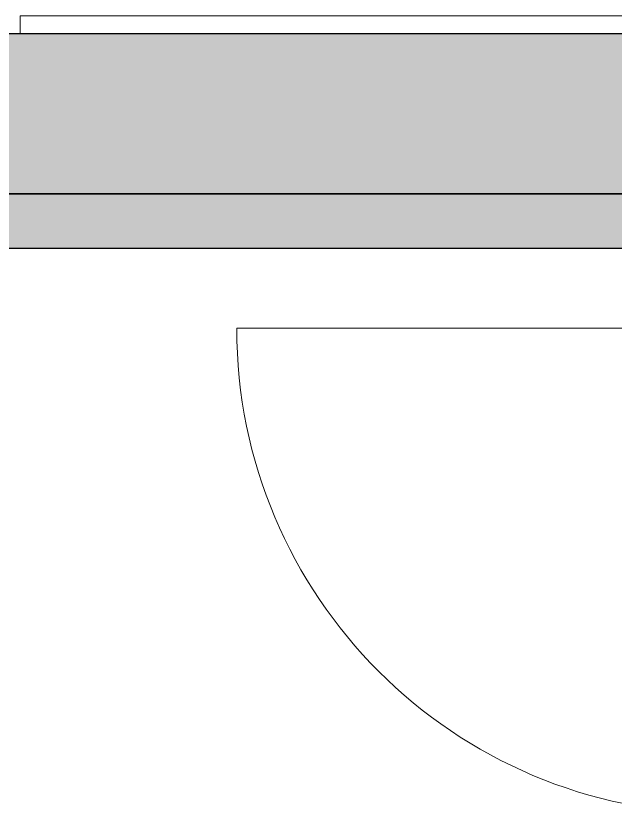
# Model space of a CAD drawing. Header units: millimetres. Extents: x 155927 to 317870, y -36033 to 97293.
# Drawn here: x 202801 to 203926, y 33196 to 34682 of the extents above; entities that cross this region are included whole.
import ezdxf

# ---------------------------------------------------------------- set-up
doc = ezdxf.new("R2010")
doc.units = ezdxf.units.MM
doc.header["$MEASUREMENT"] = 0
for name, color, linetype, lineweight in [('A-DOOR', 4, 'CONTINUOUS', 9), ('A-GLAZ-CURT', 7, 'CONTINUOUS', 9), ('A-WALL', 7, 'CONTINUOUS', 9), ('A-WALL-PATT', 7, 'CONTINUOUS', 9), ('I-WALL', 7, 'CONTINUOUS', 9)]:
    doc.layers.add(name, color=color, linetype=linetype, lineweight=lineweight)

msp = doc.modelspace()

# ---------------------------------------------------------------- hatches: boundary and pattern name
at = {"layer": 'A-WALL-PATT'}
h = msp.add_hatch(color=256, dxfattribs=at)
h.paths.add_polyline_path([(156460.8, 34347.6), (157908.8, 34347.6), (157908.8, 34647.6), (156460.8, 34647.6)], flags=0)
h.paths.add_polyline_path([(166692.8, 34347.6), (185283.8, 34347.6), (185283.8, 34647.6), (166692.8, 34647.6)], flags=0)
h.paths.add_polyline_path([(187318, 34347.6), (190658.8, 34347.6), (190658.8, 34647.6), (187318, 34647.6)], flags=0)
h.paths.add_polyline_path([(196942.8, 34347.6), (200283.7, 34347.6), (200283.7, 34647.6), (196942.8, 34647.6)], flags=0)
h.paths.add_polyline_path([(202317.8, 34347.6), (220908.8, 34347.6), (220908.8, 34647.6), (202317.8, 34647.6)], flags=0)
h.paths.add_polyline_path([(229692.8, 34347.6), (231140.8, 34347.6), (231140.8, 34647.6), (229692.8, 34647.6)], flags=0)
h = msp.add_hatch(color=256, dxfattribs=at)
h.paths.add_polyline_path([(210693.8, 34245.6), (210693.8, 34347.6), (196942.8, 34347.6), (196942.8, 34245.6), (208198.8, 34245.6)], flags=0)
h.paths.add_polyline_path([(190658.8, 34245.6), (190658.8, 34347.6), (176931.2, 34347.6), (176931.2, 34245.6), (188952.5, 34245.6)], flags=0)

# ---------------------------------------------------------------- linework, layer by layer
at = {"layer": 'A-DOOR'}
msp.add_line((204125.4, 34095.6), (203215.4, 34095.6), dxfattribs=at)
msp.add_arc((204125.4, 34095.6), 910, 180, 270, dxfattribs=at)
at = {"layer": 'A-GLAZ-CURT', "lineweight": 20}
for p, q in [((206709.5, 34681.6), (202808.8, 34681.6)), ((202808.8, 34681.6), (202808.8, 34647.6)), ((202808.8, 34647.6), (206709.5, 34647.6))]:
    msp.add_line(p, q, dxfattribs=at)
at = {"layer": 'A-WALL', "lineweight": 30}
for p, q in [((220908.8, 34647.6), (202317.8, 34647.6)), ((202317.8, 34347.6), (218467.2, 34347.6))]:
    msp.add_line(p, q, dxfattribs=at)
at = {"layer": 'I-WALL', "lineweight": 30}
for p, q in [((210693.8, 34347.6), (196942.8, 34347.6)), ((196942.8, 34245.6), (210693.8, 34245.6))]:
    msp.add_line(p, q, dxfattribs=at)

doc.saveas('drawing.dxf')
